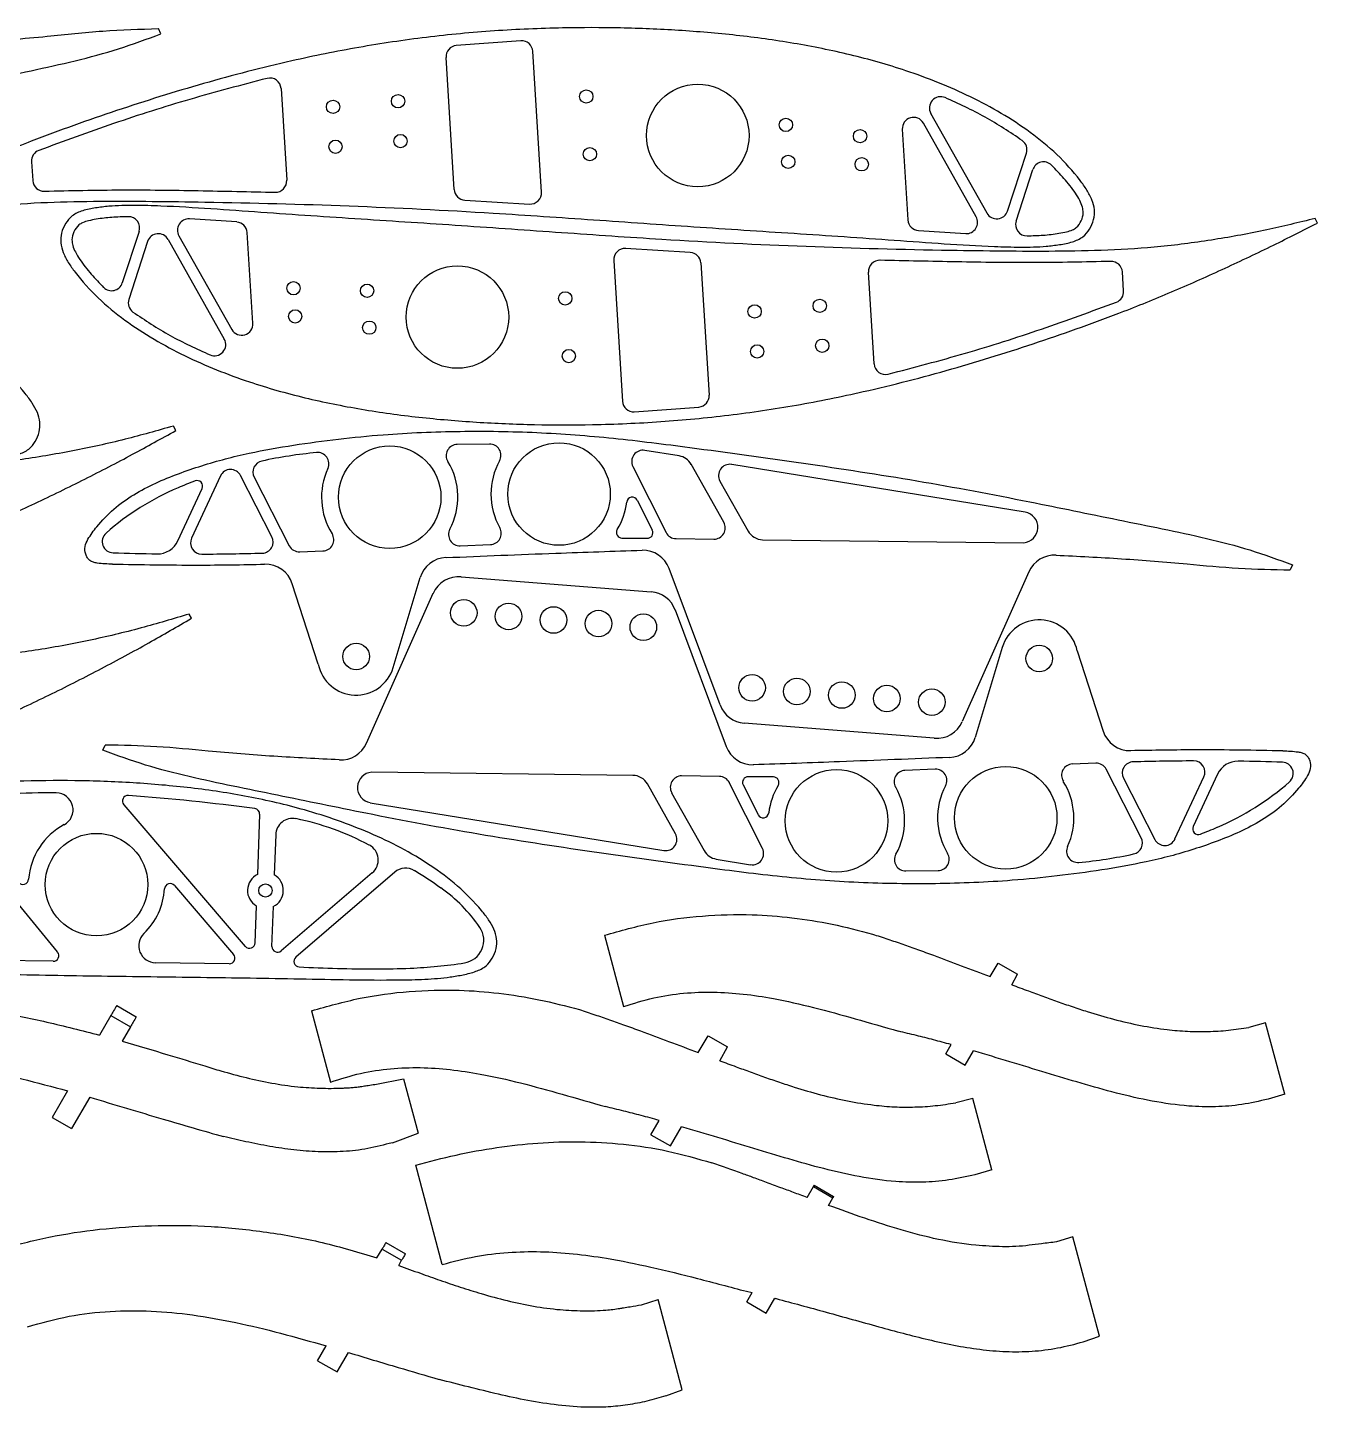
# Paper-space layout '_Right' of a CAD drawing. Header units: inches. Extents: x -11.9 to 11.9, y -9 to 4.4.
# Drawn here: x 0.44 to 11.88, y -7.82 to 4.43 of the extents above; entities that cross this region are included whole.
import ezdxf

# ---------------------------------------------------------------- set-up
doc = ezdxf.new("R2010")
doc.units = ezdxf.units.IN
doc.header["$MEASUREMENT"] = 0

psp = doc.layouts.new('_Right')

# ---------------------------------------------------------------- linework, layer by layer
at = {"color": 7, "linetype": 'Continuous', "lineweight": 25}
for p, q in [((1.621, 4.376), (1.6, 4.422)), ((4.816, 4.314), (4.241, 4.272)), ((4.224, 2.993), (4.151, 4.166)), ((4.998, 2.97), (4.92, 4.221)), ((2.687, 3.889), (2.737, 3.075)), ((8.856, 2.751), (8.387, 3.583)), ((8.952, 2.784), (8.454, 3.668)), ((8.2, 3.528), (8.25, 2.723)), ((9.134, 2.802), (9.302, 3.316)), ((0.473, 3.24), (0.483, 3.072)), ((9.21, 2.713), (9.359, 3.17)), ((4.318, 2.899), (4.892, 2.864)), ((2.294, 2.705), (1.874, 2.732)), ((11.884, 2.696), (11.863, 2.736)), ((1.427, 2.621), (1.278, 2.164)), ((1.781, 2.583), (2.25, 1.751)), ((2.437, 1.806), (2.387, 2.611)), ((8.343, 2.629), (8.763, 2.602)), ((1.503, 2.532), (1.335, 2.018)), ((1.685, 2.55), (2.183, 1.666)), ((6.319, 2.434), (5.745, 2.47)), ((5.639, 2.364), (5.717, 1.113)), ((6.413, 2.341), (6.486, 1.168)), ((7.95, 1.445), (7.9, 2.259)), ((10.164, 2.094), (10.154, 2.262)), ((5.821, 1.02), (6.396, 1.062)), ((1.753, 0.854), (1.731, 0.893)), ((4.537, 0.734), (4.251, 0.73)), ((6.22, 0.628), (5.915, 0.678)), ((5.81, 0.534), (6.104, -0.051)), ((6.616, 0.039), (6.326, 0.554)), ((9.29, 0.128), (6.686, 0.552)), ((2.149, 0.451), (1.893, -0.101)), ((2.606, -0.089), (2.328, 0.454)), ((2.448, 0.44), (2.759, -0.169)), ((6.582, 0.405), (6.831, -0.039)), ((1.771, -0.125), (1.987, 0.339)), ((5.982, -0.031), (5.849, 0.234)), ((5.713, -0.101), (5.937, -0.103)), ((6.192, -0.106), (6.527, -0.11)), ((6.96, -0.115), (9.278, -0.142)), ((2.852, -0.223), (3.059, -0.215)), ((4.277, -0.169), (4.545, -0.159)), ((11.663, -0.338), (11.643, -0.383)), ((3.681, -1.25), (3.921, -0.452)), ((4.285, -0.444), (5.971, -0.578)), ((6.584, -1.582), (6.132, -0.371)), ((9.324, -0.401), (8.733, -1.73)), ((3.017, -1.22), (2.786, -0.507)), ((3.445, -1.921), (4.036, -0.591)), ((1.893, -0.813), (1.87, -0.775)), ((6.185, -0.739), (6.638, -1.951)), ((9.088, -1.072), (8.848, -1.87)), ((9.753, -1.101), (9.983, -1.815)), ((8.484, -1.878), (6.798, -1.744)), ((1.106, -1.984), (1.127, -1.938)), ((5.809, -2.207), (3.491, -2.18)), ((8.492, -2.153), (8.224, -2.163)), ((9.917, -2.099), (9.71, -2.107)), ((10.321, -2.761), (10.01, -2.153)), ((10.998, -2.197), (10.782, -2.661)), ((6.187, -2.726), (5.938, -2.283)), ((6.577, -2.216), (6.242, -2.212)), ((6.959, -2.856), (6.665, -2.271)), ((6.787, -2.291), (6.92, -2.556)), ((7.056, -2.221), (6.832, -2.219)), ((10.163, -2.233), (10.441, -2.776)), ((10.62, -2.772), (10.876, -2.221)), ((6.153, -2.361), (6.443, -2.875)), ((0.703, -3.775), (-0.286, -2.569)), ((1.291, -2.468), (2.369, -3.725)), ((2.497, -2.552), (2.478, -3.087)), ((3.479, -2.45), (6.084, -2.874)), ((2.639, -2.733), (2.626, -3.091)), ((6.549, -2.95), (6.854, -3)), ((8.232, -3.056), (8.518, -3.052)), ((1.741, -3.184), (2.266, -3.796)), ((3.496, -3.073), (2.689, -3.765)), ((3.696, -3.067), (2.817, -3.82)), ((2.457, -3.694), (2.469, -3.367)), ((2.606, -3.726), (2.619, -3.372)), ((5.556, -3.627), (5.726, -4.26)), ((0.664, -3.857), (-0.349, -3.843)), ((2.227, -3.879), (1.572, -3.87)), ((8.981, -3.994), (9.051, -3.873)), ((9.051, -3.873), (9.224, -3.973)), ((9.171, -4.066), (9.224, -3.973)), ((1.228, -4.251), (1.401, -4.351)), ((1.177, -4.339), (1.076, -4.513)), ((1.177, -4.339), (1.35, -4.439)), ((2.956, -4.297), (3.125, -4.93)), ((11.425, -4.405), (11.275, -4.444)), ((11.595, -5.037), (11.425, -4.405)), ((1.35, -4.439), (1.276, -4.568)), ((6.39, -4.668), (6.477, -4.518)), ((6.477, -4.518), (6.65, -4.618)), ((6.58, -4.74), (6.65, -4.618)), ((8.586, -4.679), (8.633, -4.597)), ((8.759, -4.779), (8.832, -4.653)), ((8.586, -4.679), (8.759, -4.779)), ((0.791, -5.008), (0.655, -5.243)), ((3.535, -4.948), (3.774, -4.9)), ((3.774, -4.9), (3.904, -5.383)), ((0.989, -5.064), (0.828, -5.343)), ((8.825, -5.075), (8.674, -5.114)), ((8.994, -5.708), (8.825, -5.075)), ((11.595, -5.037), (11.446, -5.082)), ((0.655, -5.243), (0.828, -5.343)), ((3.675, -5.468), (3.904, -5.383)), ((5.969, -5.397), (6.043, -5.27)), ((6.142, -5.497), (6.241, -5.326)), ((5.969, -5.397), (6.142, -5.497)), ((4.118, -6.549), (3.882, -5.667)), ((8.994, -5.708), (8.845, -5.752)), ((7.355, -5.954), (7.411, -5.856)), ((7.411, -5.856), (7.584, -5.956)), ((7.417, -5.846), (7.59, -5.946)), ((7.545, -6.024), (7.584, -5.956)), ((3.617, -6.354), (3.79, -6.454)), ((9.713, -6.303), (9.568, -6.349)), ((9.949, -7.184), (9.713, -6.303)), ((3.538, -6.491), (3.584, -6.412)), ((3.584, -6.412), (3.757, -6.512)), ((3.731, -6.557), (3.757, -6.512)), ((6.817, -6.787), (6.867, -6.799)), ((6.82, -6.88), (6.867, -6.799)), ((6.993, -6.98), (7.069, -6.849)), ((5.885, -6.907), (6.033, -6.86)), ((6.248, -7.662), (6.033, -6.86)), ((6.82, -6.88), (6.993, -6.98)), ((9.806, -7.235), (9.949, -7.184)), ((3.011, -7.403), (3.087, -7.272)), ((3.185, -7.503), (3.285, -7.33)), ((3.011, -7.403), (3.185, -7.503)), ((6.102, -7.715), (6.248, -7.662))]:
    psp.add_line(p, q, dxfattribs=at)
for centre, radius in [((6.385, 3.473), 0.455), ((3.725, 3.777), 0.0591), ((5.396, 3.819), 0.0591), ((3.148, 3.727), 0.0591), ((7.167, 3.567), 0.0591), ((3.17, 3.373), 0.0591), ((3.747, 3.423), 0.0591), ((7.825, 3.467), 0.0591), ((5.428, 3.307), 0.0591), ((7.188, 3.239), 0.0591), ((7.84, 3.217), 0.0591), ((4.252, 1.861), 0.455), ((2.797, 2.117), 0.0591), ((3.45, 2.095), 0.0591), ((5.209, 2.027), 0.0591), ((6.89, 1.911), 0.0591), ((7.467, 1.961), 0.0591), ((2.812, 1.867), 0.0591), ((3.47, 1.767), 0.0591), ((6.912, 1.556), 0.0591), ((7.49, 1.607), 0.0591), ((5.241, 1.515), 0.0591), ((5.154, 0.29), 0.455), ((3.651, 0.262), 0.455), ((4.308, -0.765), 0.118), ((4.706, -0.796), 0.118), ((5.105, -0.828), 0.118), ((5.504, -0.86), 0.118), ((5.902, -0.891), 0.118), ((3.353, -1.152), 0.118), ((9.416, -1.17), 0.118), ((6.867, -1.43), 0.118), ((7.265, -1.462), 0.118), ((7.664, -1.494), 0.118), ((8.063, -1.525), 0.118), ((8.462, -1.557), 0.118), ((7.616, -2.611), 0.455), ((9.118, -2.584), 0.455), ((1.049, -3.177), 0.455), ((2.548, -3.229), 0.0591)]:
    psp.add_circle(centre, radius, dxfattribs=at)
for centre, radius, start, end in [((4.821, 4.214), 0.1, 3.5577, 92.8442), ((4.251, 4.172), 0.1, 95.6174, 183.5577), ((2.587, 3.883), 0.1, 3.5577, 103.8499), ((8.541, 3.717), 0.1, 66.7293, 209.4208), ((8.3, 3.534), 0.1, 29.4208, 183.5577), ((0.572, 3.247), 0.1, 111.0812, 183.5577), ((9.206, 3.347), 0.1, 341.9531, 54.1126), ((9.454, 3.139), 0.1, 45.2859, 161.9531), ((0.583, 3.078), 0.1, 183.5577, 272.523), ((2.637, 3.069), 0.1, 268.489, 3.5577), ((4.324, 2.999), 0.1, 183.5577, 266.7145), ((4.898, 2.964), 0.1, 266.2438, 3.5577), ((1.332, 2.652), 0.1, 341.9531, 90.8162), ((1.868, 2.632), 0.1, 86.4857, 209.4208), ((2.287, 2.605), 0.1, 3.5577, 86.0903), ((8.35, 2.729), 0.1, 183.5577, 266.0903), ((8.769, 2.702), 0.1, 266.4857, 29.4208), ((9.039, 2.833), 0.1, 209.4208, 341.9531), ((9.306, 2.682), 0.1, 161.9531, 270.8162), ((1.598, 2.501), 0.1, 29.4208, 161.9531), ((5.739, 2.37), 0.1, 86.2438, 183.5577), ((6.313, 2.335), 0.1, 3.5577, 86.7145), ((8, 2.265), 0.1, 88.489, 183.5577), ((10.054, 2.255), 0.1, 3.5577, 92.523), ((1.183, 2.195), 0.1, 225.2859, 341.9531), ((10.065, 2.087), 0.1, 291.0812, 3.5577), ((1.431, 1.987), 0.1, 161.9531, 234.1126), ((2.337, 1.8), 0.1, 209.4208, 3.5577), ((2.096, 1.617), 0.1, 246.7293, 29.4208), ((8.05, 1.451), 0.1, 183.5577, 283.8499), ((5.817, 1.12), 0.1, 183.5577, 272.8442), ((6.386, 1.162), 0.1, 275.6174, 3.5577), ((3.385, -3.421), 4.097, 95.3626, 102.2446), ((3.011, 0.559), 0.1, 335.118, 95.3626), ((4.252, 0.63), 0.1, 90.741, 211.4873), ((4.538, 0.634), 0.1, 330.7731, 90.741), ((5.899, 0.579), 0.1, 80.7435, 206.6861), ((6.196, 0.48), 0.15, 29.3332, 80.7435), ((2.239, 0.408), 0.1, 27.1037, 155.1037), ((2.537, 0.485), 0.1, 102.2446, 207.1037), ((3.651, 0.262), 0.605, 155.118, 212.3496), ((3.651, 0.262), 0.605, 331.987, 31.4873), ((5.154, 0.29), 0.605, 150.7731, 209.6429), ((6.669, 0.454), 0.1, 80.7435, 209.3332), ((3.385, -3.421), 4.097, 110.8992, 113.1701), ((1.941, 0.36), 0.05, 335.1037, 110.8992), ((2.722, -1.872), 2.413, 113.1701, 131.1784), ((5.804, 0.212), 0.05, 26.6861, 173.1917), ((5.154, 0.29), 0.605, 328.7018, 353.1917), ((9.268, -0.006), 0.136, 274.1531, 80.7435), ((6.529, -0.01), 0.1, 269.3332, 29.3332), ((1.2, -0.132), 0.1, 131.1784, 268.1414), ((1.983, -0.143), 0.1, 155.1037, 270.205), ((2.517, -0.135), 0.1, 271.6103, 27.1037), ((3.055, -0.115), 0.1, 272.1683, 32.3496), ((4.273, -0.069), 0.1, 151.987, 272.1683), ((4.541, -0.059), 0.1, 272.1683, 29.6429), ((5.713, -0.051), 0.05, 148.7018, 269.3332), ((5.937, -0.053), 0.05, 269.3332, 26.6861), ((6.193, -0.006), 0.1, 206.6861, 269.3332), ((6.962, 0.035), 0.15, 209.3332, 269.3332), ((1.906, 21.626), 21.869, 268.1414, 269.1653), ((1.59, -0.041), 0.2, 269.1653, 335.1037), ((1.906, 21.626), 21.869, 270.205, 271.6103), ((2.849, -0.123), 0.1, 207.1037, 272.1683), ((5.897, -0.459), 0.25, 20.4741, 91.4423), ((2.548, -0.583), 0.25, 17.8796, 91.611), ((4.16, -0.524), 0.25, 92.2181, 163.3004), ((9.552, -0.502), 0.25, 87.0327, 156.0344), ((4.265, -0.693), 0.25, 85.4607, 156.0344), ((5.951, -0.827), 0.25, 20.4741, 85.4607), ((9.416, -1.17), 0.343, 11.5962, 163.3004), ((3.353, -1.152), 0.343, 191.5962, 343.3004), ((6.818, -1.495), 0.25, 200.4741, 265.4607), ((8.504, -1.629), 0.25, 265.4607, 336.0344), ((10.221, -1.738), 0.25, 197.8796, 271.611), ((3.217, -1.82), 0.25, 267.0327, 336.0344), ((6.872, -1.863), 0.25, 200.4741, 271.4423), ((8.609, -1.798), 0.25, 272.2181, 343.3004), ((10.864, -23.948), 21.869, 90.205, 91.6103), ((10.786, -2.179), 0.1, 335.1037, 90.205), ((11.179, -2.281), 0.2, 89.1653, 155.1037), ((10.864, -23.948), 21.869, 88.1414, 89.1653), ((3.501, -2.315), 0.136, 94.1531, 260.7435), ((8.228, -2.263), 0.1, 92.1683, 209.6429), ((8.496, -2.253), 0.1, 331.987, 92.1683), ((9.714, -2.206), 0.1, 92.1683, 212.3496), ((9.921, -2.199), 0.1, 27.1037, 92.1683), ((10.252, -2.187), 0.1, 91.6103, 207.1037), ((11.57, -2.19), 0.1, 311.1784, 88.1414), ((5.807, -2.357), 0.15, 29.3332, 89.3332), ((6.241, -2.312), 0.1, 89.3332, 209.3332), ((6.576, -2.316), 0.1, 26.6861, 89.3332), ((6.832, -2.269), 0.05, 89.3332, 206.6861), ((7.616, -2.611), 0.605, 148.7018, 173.1917), ((7.056, -2.271), 0.05, 328.7018, 89.3332), ((7.616, -2.611), 0.605, 330.7731, 29.6429), ((9.118, -2.584), 0.605, 151.987, 211.4873), ((9.118, -2.584), 0.605, 335.118, 32.3496), ((10.047, -0.449), 2.413, 293.1701, 311.1784), ((0.684, -11.551), 9.189, 89.9534, 95.2698), ((0.691, -2.513), 0.15, 298.3434, 89.9534), ((1.329, -2.435), 0.05, 85.7773, 220.6113), ((-0.11, -21.931), 19.598, 82.4835, 85.7773), ((2.447, -2.55), 0.05, 358, 82.4835), ((6.965, -2.534), 0.05, 206.6861, 353.1917), ((1.049, -3.177), 0.605, 118.3434, 175.4274), ((2.789, -2.739), 0.15, 78.6678, 178), ((2.36, -4.879), 2.333, 61.5852, 78.6678), ((10.828, -2.682), 0.05, 155.1037, 290.8992), ((9.384, 1.099), 4.097, 290.8992, 293.1701), ((6.1, -2.775), 0.1, 260.7435, 29.3332), ((10.232, -2.807), 0.1, 282.2446, 27.1037), ((10.53, -2.73), 0.1, 207.1037, 335.1037), ((3.399, -2.959), 0.15, 310.6113, 61.5852), ((6.573, -2.802), 0.15, 209.3332, 260.7435), ((6.87, -2.901), 0.1, 260.7435, 26.6861), ((8.231, -2.956), 0.1, 150.7731, 270.741), ((8.517, -2.952), 0.1, 270.741, 31.4873), ((9.758, -2.88), 0.1, 155.118, 275.3626), ((9.384, 1.099), 4.097, 275.3626, 282.2446), ((3.793, -3.181), 0.15, 58.3644, 130.6113), ((1.478, -6.938), 4.563, 54.8466, 58.3644), ((0.396, -3.125), 0.05, 219.3432, 355.4274), ((1.703, -3.217), 0.05, 40.6113, 176.5094), ((2.548, -3.229), 0.159, 116.134, 239.866), ((2.548, -3.229), 0.159, 296.134, 60.6968), ((1.049, -3.177), 0.605, 314.0667, 356.5094), ((3.314, -4.332), 1.376, 34.2797, 54.8466), ((1.574, -3.72), 0.15, 134.0667, 269.1978), ((4.283, -3.671), 0.203, 278.7902, 34.2797), ((0.665, -3.807), 0.05, 269.1978, 39.3432), ((2.228, -3.829), 0.05, 269.1978, 40.6113), ((2.407, -3.692), 0.05, 220.6113, 358), ((2.656, -3.727), 0.05, 178, 310.6113), ((2.85, -3.858), 0.05, 130.6113, 267.1537), ((3.532, 9.868), 13.793, 267.1537, 269.9792), ((3.53, 3.586), 7.511, 269.9792, 272.3157), ((3.661, 0.351), 4.273, 272.3157, 278.7902)]:
    psp.add_arc(centre, radius, start, end, dxfattribs=at)
for points, knots in [([(-1.226, 2.598), (-1.084, 2.633), (-0.789, 2.705), (-0.333, 2.789), (0.139, 2.852), (0.611, 2.883), (1.079, 2.891), (1.544, 2.889), (2.281, 2.879), (3.291, 2.853), (4.441, 2.795), (5.461, 2.725), (6.35, 2.662), (7.24, 2.605), (8.129, 2.545), (8.798, 2.494), (9.249, 2.48), (9.442, 2.484), (9.596, 2.503), (9.707, 2.523), (9.804, 2.566), (9.866, 2.641), (9.903, 2.724), (9.91, 2.815), (9.885, 2.905), (9.839, 2.991), (9.739, 3.13), (9.578, 3.309), (9.339, 3.504), (9.081, 3.673), (8.807, 3.819), (8.524, 3.944), (8.169, 4.074), (7.74, 4.195), (7.237, 4.296), (6.727, 4.366), (6.215, 4.409), (5.701, 4.431), (5.155, 4.431), (4.58, 4.406), (3.976, 4.349), (3.376, 4.26), (2.715, 4.126), (1.998, 3.94), (1.227, 3.699), (0.567, 3.464), (0.017, 3.24), (-0.424, 3.042), (-0.847, 2.842), (-1.118, 2.704), (-1.247, 2.638)], [0, 0, 0, 0, 0.018826, 0.039038, 0.059694, 0.079976, 0.099943, 0.119841, 0.139819, 0.194838, 0.2498, 0.288066, 0.326302, 0.36454, 0.402791, 0.440974, 0.450927, 0.460763, 0.465859, 0.470866, 0.475275, 0.479136, 0.483093, 0.486825, 0.490659, 0.494882, 0.499387, 0.512591, 0.525744, 0.539003, 0.552254, 0.565554, 0.578871, 0.600836, 0.622839, 0.644878, 0.666941, 0.689013, 0.711081, 0.737094, 0.763097, 0.789082, 0.815088, 0.849843, 0.88448, 0.919011, 0.939821, 0.960907, 0.981274, 1, 1, 1, 1]), ([(-0.648, 4.264), (-0.438, 4.276), (-0.018, 4.3), (0.567, 4.346), (1.104, 4.407), (1.435, 4.417), (1.6, 4.422)], [0, 0, 0, 0, 0.280013, 0.560004, 0.780006, 1, 1, 1, 1]), ([(-8.988, 3.955), (-8.938, 3.901), (-8.839, 3.794), (-8.658, 3.67), (-8.464, 3.57), (-8.26, 3.489), (-8.053, 3.42), (-7.843, 3.361), (-7.571, 3.298), (-7.236, 3.242), (-6.838, 3.192), (-6.346, 3.147), (-5.758, 3.127), (-5.076, 3.143), (-4.396, 3.2), (-3.608, 3.307), (-2.712, 3.439), (-1.706, 3.599), (-0.908, 3.756), (-0.315, 3.881), (0.076, 3.965), (0.468, 4.047), (0.859, 4.134), (1.247, 4.236), (1.496, 4.329), (1.621, 4.376)], [0, 0, 0, 0, 0.019985, 0.039991, 0.059992, 0.080036, 0.100054, 0.120049, 0.140039, 0.176715, 0.213405, 0.250064, 0.31255, 0.375056, 0.437529, 0.500033, 0.593361, 0.686689, 0.779968, 0.816622, 0.853304, 0.890023, 0.926723, 0.96335, 1, 1, 1, 1]), ([(2.563, 3.98), (2.334, 3.92), (1.876, 3.799), (1.2, 3.584), (0.757, 3.421), (0.536, 3.34)], [0, 0, 0, 0, 0.3344125, 0.6677053, 1, 1, 1, 1]), ([(9.265, 3.428), (9.157, 3.5), (8.939, 3.646), (8.7, 3.754), (8.58, 3.809)], [0, 0, 0, 0, 0.497934, 1, 1, 1, 1]), ([(9.307, 2.582), (9.355, 2.584), (9.45, 2.586), (9.568, 2.599), (9.654, 2.617), (9.707, 2.631), (9.756, 2.66), (9.792, 2.714), (9.81, 2.78), (9.799, 2.842), (9.775, 2.9), (9.722, 2.987), (9.637, 3.092), (9.562, 3.171), (9.525, 3.21)], [0, 0, 0, 0, 0.130145, 0.255615, 0.318535, 0.367812, 0.401711, 0.470426, 0.536899, 0.580914, 0.637497, 0.705891, 0.854893, 1, 1, 1, 1]), ([(0.587, 2.979), (0.815, 2.984), (1.27, 2.994), (1.953, 2.984), (2.407, 2.974), (2.635, 2.969)], [0, 0, 0, 0, 0.334001, 0.666514, 1, 1, 1, 1]), ([(11.863, 2.736), (11.721, 2.701), (11.426, 2.629), (10.97, 2.545), (10.499, 2.482), (10.026, 2.451), (9.559, 2.443), (9.093, 2.445), (8.356, 2.455), (7.346, 2.481), (6.196, 2.538), (5.177, 2.609), (4.287, 2.672), (3.397, 2.729), (2.508, 2.789), (1.839, 2.84), (1.389, 2.854), (1.195, 2.85), (1.041, 2.831), (0.93, 2.811), (0.833, 2.768), (0.771, 2.693), (0.734, 2.61), (0.727, 2.519), (0.752, 2.429), (0.798, 2.343), (0.898, 2.204), (1.059, 2.025), (1.298, 1.83), (1.557, 1.661), (1.83, 1.515), (2.113, 1.39), (2.468, 1.26), (2.897, 1.139), (3.4, 1.038), (3.91, 0.968), (4.422, 0.925), (4.936, 0.903), (5.482, 0.903), (6.057, 0.928), (6.661, 0.985), (7.261, 1.074), (7.922, 1.208), (8.64, 1.394), (9.411, 1.635), (10.07, 1.87), (10.62, 2.094), (11.061, 2.292), (11.484, 2.492), (11.755, 2.63), (11.884, 2.696)], [0, 0, 0, 0, 0.018826, 0.039038, 0.059694, 0.079976, 0.099943, 0.119841, 0.139819, 0.194838, 0.2498, 0.288066, 0.326302, 0.36454, 0.402791, 0.440974, 0.450927, 0.460763, 0.465859, 0.470866, 0.475275, 0.479136, 0.483093, 0.486825, 0.490659, 0.494882, 0.499387, 0.512591, 0.525744, 0.539003, 0.552254, 0.565554, 0.578871, 0.600836, 0.622839, 0.644878, 0.666941, 0.689013, 0.711081, 0.737094, 0.763097, 0.789082, 0.815088, 0.849843, 0.88448, 0.919011, 0.939821, 0.960907, 0.981274, 1, 1, 1, 1]), ([(1.33, 2.752), (1.282, 2.75), (1.187, 2.748), (1.069, 2.735), (0.983, 2.717), (0.93, 2.703), (0.881, 2.674), (0.845, 2.62), (0.827, 2.554), (0.838, 2.492), (0.862, 2.434), (0.916, 2.347), (1, 2.242), (1.075, 2.163), (1.112, 2.124)], [0, 0, 0, 0, 0.1301445, 0.2556147, 0.3185347, 0.3678121, 0.4017107, 0.4704256, 0.5368986, 0.5809137, 0.6374971, 0.7058906, 0.854893, 1, 1, 1, 1]), ([(-10.571, 0.331), (-10.429, 0.371), (-10.134, 0.455), (-9.676, 0.555), (-9.203, 0.635), (-8.727, 0.682), (-8.256, 0.706), (-7.787, 0.719), (-7.043, 0.735), (-6.023, 0.744), (-4.866, 0.725), (-3.848, 0.69), (-2.967, 0.658), (-2.086, 0.633), (-1.206, 0.605), (-0.543, 0.577), (-0.097, 0.579), (0.094, 0.59), (0.245, 0.613), (0.354, 0.638), (0.449, 0.681), (0.51, 0.756), (0.544, 0.839), (0.551, 0.929), (0.526, 1.017), (0.479, 1.101), (0.377, 1.236), (0.213, 1.408), (-0.029, 1.595), (-0.289, 1.754), (-0.563, 1.891), (-0.846, 2.006), (-1.203, 2.126), (-1.635, 2.234), (-2.143, 2.32), (-2.656, 2.373), (-3.171, 2.4), (-3.688, 2.405), (-4.235, 2.387), (-4.811, 2.342), (-5.415, 2.266), (-6.013, 2.156), (-6.672, 2), (-7.385, 1.788), (-8.15, 1.52), (-8.803, 1.262), (-9.347, 1.018), (-9.783, 0.805), (-10.2, 0.589), (-10.466, 0.441), (-10.594, 0.37)], [0, 0, 0, 0, 0.019014, 0.039431, 0.060281, 0.080741, 0.100891, 0.120982, 0.141155, 0.196696, 0.252182, 0.290008, 0.327804, 0.365604, 0.403417, 0.441161, 0.450998, 0.460722, 0.465759, 0.470718, 0.475093, 0.478893, 0.482815, 0.486517, 0.490278, 0.494416, 0.498849, 0.511934, 0.524918, 0.538028, 0.551123, 0.564269, 0.577431, 0.599469, 0.621546, 0.643658, 0.665796, 0.687944, 0.710087, 0.736189, 0.762282, 0.788356, 0.81445, 0.849323, 0.884083, 0.918729, 0.939605, 0.960764, 0.981206, 1, 1, 1, 1]), ([(10.05, 2.355), (9.822, 2.35), (9.367, 2.34), (8.684, 2.35), (8.23, 2.36), (8.002, 2.365)], [0, 0, 0, 0, 0.334001, 0.666514, 1, 1, 1, 1]), ([(8.074, 1.354), (8.303, 1.414), (8.761, 1.534), (9.437, 1.75), (9.88, 1.913), (10.101, 1.994)], [0, 0, 0, 0, 0.334413, 0.667705, 1, 1, 1, 1]), ([(1.372, 1.906), (1.48, 1.834), (1.698, 1.688), (1.937, 1.58), (2.057, 1.525)], [0, 0, 0, 0, 0.497934, 1, 1, 1, 1]), ([(1.731, 0.893), (1.588, 0.853), (1.293, 0.769), (0.836, 0.669), (0.362, 0.589), (-0.113, 0.542), (-0.585, 0.518), (-1.054, 0.505), (-1.798, 0.489), (-2.818, 0.48), (-3.974, 0.499), (-4.993, 0.534), (-5.874, 0.566), (-6.755, 0.591), (-7.635, 0.62), (-8.298, 0.647), (-8.743, 0.645), (-8.935, 0.634), (-9.086, 0.611), (-9.195, 0.587), (-9.29, 0.543), (-9.351, 0.468), (-9.385, 0.385), (-9.392, 0.295), (-9.366, 0.207), (-9.32, 0.123), (-9.218, -0.012), (-9.054, -0.184), (-8.812, -0.371), (-8.552, -0.53), (-8.278, -0.667), (-7.994, -0.782), (-7.638, -0.902), (-7.206, -1.01), (-6.698, -1.096), (-6.185, -1.149), (-5.669, -1.176), (-5.153, -1.181), (-4.606, -1.163), (-4.03, -1.118), (-3.426, -1.041), (-2.828, -0.932), (-2.169, -0.776), (-1.456, -0.564), (-0.691, -0.296), (-0.038, -0.038), (0.506, 0.206), (0.942, 0.419), (1.359, 0.635), (1.625, 0.783), (1.753, 0.854)], [0, 0, 0, 0, 0.019014, 0.039431, 0.060281, 0.080741, 0.100891, 0.120982, 0.141155, 0.196696, 0.252182, 0.290008, 0.327804, 0.365604, 0.403417, 0.441161, 0.450998, 0.460722, 0.465759, 0.470718, 0.475093, 0.478893, 0.482815, 0.486517, 0.490278, 0.494416, 0.498849, 0.511934, 0.524918, 0.538028, 0.551123, 0.564269, 0.577431, 0.599469, 0.621546, 0.643658, 0.665796, 0.687944, 0.710087, 0.736189, 0.762282, 0.788356, 0.81445, 0.849323, 0.884083, 0.918729, 0.939605, 0.960764, 0.981206, 1, 1, 1, 1]), ([(1.051, 0), (1.1, 0.054), (1.198, 0.163), (1.379, 0.288), (1.573, 0.39), (1.775, 0.472), (1.982, 0.543), (2.192, 0.604), (2.463, 0.668), (2.798, 0.727), (3.195, 0.78), (3.687, 0.829), (4.275, 0.853), (4.957, 0.843), (5.638, 0.791), (6.425, 0.69), (7.323, 0.566), (8.331, 0.413), (9.129, 0.263), (9.723, 0.142), (10.115, 0.061), (10.508, -0.017), (10.899, -0.101), (11.288, -0.2), (11.538, -0.292), (11.663, -0.338)], [0, 0, 0, 0, 0.019985, 0.039991, 0.059992, 0.080036, 0.100054, 0.120049, 0.140039, 0.176715, 0.213405, 0.250064, 0.31255, 0.375056, 0.437529, 0.500033, 0.593361, 0.686689, 0.779968, 0.816622, 0.853304, 0.890023, 0.926723, 0.96335, 1, 1, 1, 1]), ([(1.192, -0.332), (1.146, -0.331), (1.089, -0.33), (1.021, -0.316), (0.989, -0.303), (0.966, -0.276), (0.947, -0.234), (0.942, -0.174), (0.982, -0.09), (1.024, -0.036), (1.051, 0)], [0, 0, 0, 0, 0.249351, 0.31302, 0.375608, 0.437245, 0.501172, 0.624613, 0.750452, 1, 1, 1, 1]), ([(4.151, -0.274), (4.475, -0.26), (5.056, -0.237), (5.636, -0.217), (5.891, -0.209)], [0, 0, 0, 0, 0.5600095, 1, 1, 1, 1]), ([(1.192, -0.332), (1.444, -0.336), (1.894, -0.344), (2.343, -0.337), (2.541, -0.333)], [0, 0, 0, 0, 0.560025, 1, 1, 1, 1]), ([(9.565, -0.253), (9.759, -0.262), (10.147, -0.281), (10.687, -0.325), (11.184, -0.374), (11.49, -0.38), (11.643, -0.383)], [0, 0, 0, 0, 0.2800134, 0.5600083, 0.7800013, 1, 1, 1, 1]), ([(1.87, -0.775), (1.729, -0.817), (1.435, -0.906), (0.979, -1.014), (0.507, -1.102), (0.033, -1.157), (-0.438, -1.19), (-0.907, -1.211), (-1.651, -1.24), (-2.67, -1.267), (-3.827, -1.268), (-4.846, -1.251), (-5.727, -1.234), (-6.608, -1.224), (-7.489, -1.211), (-8.153, -1.195), (-8.598, -1.205), (-8.789, -1.219), (-8.94, -1.246), (-9.049, -1.272), (-9.143, -1.317), (-9.202, -1.393), (-9.235, -1.477), (-9.24, -1.567), (-9.213, -1.654), (-9.165, -1.738), (-9.061, -1.87), (-8.894, -2.04), (-8.649, -2.222), (-8.386, -2.377), (-8.11, -2.509), (-7.824, -2.619), (-7.466, -2.733), (-7.031, -2.833), (-6.522, -2.91), (-6.008, -2.955), (-5.493, -2.973), (-4.976, -2.968), (-4.43, -2.941), (-3.854, -2.886), (-3.252, -2.799), (-2.656, -2.679), (-2, -2.511), (-1.29, -2.287), (-0.53, -2.006), (0.118, -1.736), (0.657, -1.483), (1.09, -1.262), (1.503, -1.039), (1.767, -0.886), (1.893, -0.813)], [0, 0, 0, 0, 0.019014, 0.039431, 0.060281, 0.080741, 0.100891, 0.120982, 0.141155, 0.196696, 0.252182, 0.290008, 0.327804, 0.365604, 0.403417, 0.441161, 0.450998, 0.460722, 0.465759, 0.470718, 0.475093, 0.478893, 0.482815, 0.486517, 0.490278, 0.494416, 0.498849, 0.511934, 0.524918, 0.538028, 0.551123, 0.564269, 0.577431, 0.599469, 0.621546, 0.643658, 0.665796, 0.687944, 0.710087, 0.736189, 0.762282, 0.788356, 0.81445, 0.849323, 0.884083, 0.918729, 0.939605, 0.960764, 0.981206, 1, 1, 1, 1]), ([(3.204, -2.069), (3.01, -2.06), (2.622, -2.041), (2.082, -1.997), (1.585, -1.947), (1.279, -1.941), (1.127, -1.938)], [0, 0, 0, 0, 0.280013, 0.560008, 0.780001, 1, 1, 1, 1]), ([(11.718, -2.322), (11.669, -2.376), (11.571, -2.484), (11.39, -2.61), (11.197, -2.711), (10.994, -2.793), (10.787, -2.865), (10.577, -2.926), (10.306, -2.99), (9.971, -3.049), (9.574, -3.102), (9.083, -3.151), (8.494, -3.175), (7.812, -3.165), (7.132, -3.113), (6.344, -3.012), (5.446, -2.888), (4.439, -2.735), (3.64, -2.585), (3.046, -2.464), (2.654, -2.383), (2.261, -2.304), (1.87, -2.22), (1.482, -2.122), (1.231, -2.03), (1.106, -1.984)], [0, 0, 0, 0, 0.019985, 0.039991, 0.059992, 0.080036, 0.100054, 0.120049, 0.140039, 0.176715, 0.213405, 0.250064, 0.31255, 0.375056, 0.437529, 0.500033, 0.593361, 0.686689, 0.779968, 0.816622, 0.853304, 0.890023, 0.926723, 0.96335, 1, 1, 1, 1]), ([(8.618, -2.048), (8.294, -2.061), (7.714, -2.085), (7.133, -2.105), (6.878, -2.113)], [0, 0, 0, 0, 0.56001, 1, 1, 1, 1]), ([(11.577, -1.99), (11.325, -1.985), (10.876, -1.977), (10.426, -1.985), (10.228, -1.988)], [0, 0, 0, 0, 0.560025, 1, 1, 1, 1]), ([(11.577, -1.99), (11.623, -1.991), (11.681, -1.992), (11.748, -2.006), (11.781, -2.019), (11.803, -2.046), (11.822, -2.088), (11.827, -2.147), (11.787, -2.232), (11.746, -2.286), (11.718, -2.322)], [0, 0, 0, 0, 0.249351, 0.31302, 0.375608, 0.437245, 0.501172, 0.624613, 0.750452, 1, 1, 1, 1]), ([(-6.506, -4.449), (-6.364, -4.406), (-6.071, -4.318), (-5.615, -4.21), (-5.143, -4.122), (-4.668, -4.066), (-4.198, -4.034), (-3.729, -4.012), (-2.985, -3.984), (-1.965, -3.957), (-0.808, -3.956), (0.21, -3.973), (1.092, -3.989), (1.973, -3.999), (2.854, -4.012), (3.517, -4.028), (3.962, -4.019), (4.153, -4.004), (4.304, -3.978), (4.413, -3.952), (4.507, -3.907), (4.566, -3.831), (4.6, -3.747), (4.605, -3.657), (4.578, -3.569), (4.53, -3.486), (4.425, -3.354), (4.258, -3.184), (4.013, -3.001), (3.751, -2.847), (3.474, -2.715), (3.188, -2.604), (2.83, -2.491), (2.396, -2.39), (1.887, -2.314), (1.373, -2.269), (0.857, -2.251), (0.341, -2.256), (-0.206, -2.283), (-0.781, -2.338), (-1.383, -2.425), (-1.98, -2.544), (-2.636, -2.712), (-3.345, -2.936), (-4.105, -3.218), (-4.754, -3.487), (-5.293, -3.741), (-5.725, -3.962), (-6.139, -4.185), (-6.403, -4.337), (-6.529, -4.41)], [0, 0, 0, 0, 0.019014, 0.039431, 0.060281, 0.080741, 0.100891, 0.120982, 0.141155, 0.196696, 0.252182, 0.290008, 0.327804, 0.365604, 0.403417, 0.441161, 0.450998, 0.460722, 0.465759, 0.470718, 0.475093, 0.478893, 0.482815, 0.486517, 0.490278, 0.494416, 0.498849, 0.511934, 0.524918, 0.538028, 0.551123, 0.564269, 0.577431, 0.599469, 0.621546, 0.643658, 0.665796, 0.687944, 0.710087, 0.736189, 0.762282, 0.788356, 0.81445, 0.849323, 0.884083, 0.918729, 0.939605, 0.960764, 0.981206, 1, 1, 1, 1]), ([(5.556, -3.627), (5.7, -3.586), (5.985, -3.506), (6.426, -3.448), (6.839, -3.437), (7.224, -3.467), (7.581, -3.523), (7.816, -3.585), (7.935, -3.616)], [0, 0, 0, 0, 0.184767, 0.3678, 0.551449, 0.697723, 0.846899, 1, 1, 1, 1]), ([(7.935, -3.616), (7.981, -3.631), (8.071, -3.66), (8.204, -3.706), (8.339, -3.754), (8.512, -3.817), (8.727, -3.898), (8.895, -3.962), (8.981, -3.994)], [0, 0, 0, 0, 0.129694, 0.2548, 0.380286, 0.515269, 0.75122, 1, 1, 1, 1]), ([(2.956, -4.297), (3.099, -4.257), (3.384, -4.176), (3.825, -4.118), (4.238, -4.107), (4.623, -4.137), (4.98, -4.193), (5.215, -4.255), (5.335, -4.286)], [0, 0, 0, 0, 0.184767, 0.3678, 0.551449, 0.697723, 0.846899, 1, 1, 1, 1]), ([(5.726, -4.26), (5.815, -4.231), (5.989, -4.176), (6.258, -4.137), (6.524, -4.127), (6.791, -4.145), (7.088, -4.191), (7.419, -4.266), (7.788, -4.368), (8.038, -4.441), (8.167, -4.478)], [0, 0, 0, 0, 0.111851, 0.219416, 0.325312, 0.431635, 0.539937, 0.686447, 0.839549, 1, 1, 1, 1]), ([(9.171, -4.066), (9.22, -4.084), (9.312, -4.119), (9.447, -4.168), (9.576, -4.215), (9.708, -4.26), (9.874, -4.315), (10.076, -4.374), (10.312, -4.429), (10.531, -4.464), (10.732, -4.481), (10.913, -4.483), (11.095, -4.472), (11.215, -4.453), (11.275, -4.444)], [0, 0, 0, 0, 0.073107, 0.135895, 0.198654, 0.263775, 0.32878, 0.44103, 0.554205, 0.664495, 0.748501, 0.832112, 0.91579, 1, 1, 1, 1]), ([(-2.022, -4.393), (-1.88, -4.355), (-1.599, -4.28), (-1.167, -4.227), (-0.737, -4.214), (-0.298, -4.24), (0.151, -4.301), (0.613, -4.394), (0.92, -4.473), (1.076, -4.513)], [0, 0, 0, 0, 0.140261, 0.277404, 0.413625, 0.550707, 0.696707, 0.846236, 1, 1, 1, 1]), ([(1.228, -4.251), (1.219, -4.266), (1.203, -4.293), (1.185, -4.325), (1.177, -4.339)], [0, 0, 0, 0, 0.559914, 1, 1, 1, 1]), ([(5.335, -4.286), (5.38, -4.301), (5.47, -4.331), (5.603, -4.377), (5.738, -4.425), (5.913, -4.488), (6.131, -4.57), (6.302, -4.635), (6.39, -4.668)], [0, 0, 0, 0, 0.128486, 0.252428, 0.376746, 0.510473, 0.748942, 1, 1, 1, 1]), ([(1.401, -4.351), (1.392, -4.366), (1.377, -4.393), (1.358, -4.425), (1.35, -4.439)], [0, 0, 0, 0, 0.559914, 1, 1, 1, 1]), ([(8.633, -4.597), (8.581, -4.583), (8.479, -4.555), (8.323, -4.515), (8.219, -4.491), (8.167, -4.478)], [0, 0, 0, 0, 0.336677, 0.661727, 1, 1, 1, 1]), ([(1.276, -4.568), (1.411, -4.607), (1.656, -4.678), (1.9, -4.753), (2.009, -4.786)], [0, 0, 0, 0, 0.554388, 1, 1, 1, 1]), ([(11.446, -5.082), (11.368, -5.099), (11.215, -5.134), (10.979, -5.153), (10.712, -5.145), (10.418, -5.103), (10.1, -5.03), (9.788, -4.941), (9.474, -4.847), (9.155, -4.749), (8.94, -4.685), (8.832, -4.653)], [0, 0, 0, 0, 0.088294, 0.175528, 0.263773, 0.386138, 0.507481, 0.627822, 0.748863, 0.873819, 1, 1, 1, 1]), ([(-1.892, -4.876), (-1.767, -4.842), (-1.52, -4.775), (-1.143, -4.73), (-0.77, -4.723), (-0.392, -4.752), (-0.006, -4.812), (0.391, -4.899), (0.656, -4.971), (0.791, -5.008)], [0, 0, 0, 0, 0.142808, 0.280775, 0.416728, 0.552978, 0.697953, 0.846639, 1, 1, 1, 1]), ([(6.58, -4.74), (6.628, -4.758), (6.718, -4.791), (6.851, -4.84), (6.979, -4.886), (7.109, -4.931), (7.274, -4.985), (7.475, -5.044), (7.711, -5.099), (7.931, -5.134), (8.131, -5.152), (8.312, -5.153), (8.494, -5.142), (8.614, -5.123), (8.674, -5.114)], [0, 0, 0, 0, 0.071981, 0.133849, 0.196427, 0.261055, 0.325526, 0.43832, 0.552044, 0.662869, 0.747282, 0.831298, 0.915382, 1, 1, 1, 1]), ([(2.009, -4.786), (2.033, -4.794), (2.081, -4.809), (2.204, -4.845), (2.377, -4.892), (2.604, -4.941), (2.823, -4.973), (3.032, -4.986), (3.178, -4.986), (3.273, -4.981), (3.316, -4.978), (3.36, -4.974), (3.404, -4.968), (3.442, -4.962), (3.485, -4.956), (3.515, -4.951), (3.535, -4.948)], [0, 0, 0, 0, 0.049675, 0.096989, 0.247283, 0.397069, 0.546586, 0.673701, 0.801256, 0.828949, 0.857908, 0.885807, 0.914252, 0.942793, 0.959619, 1, 1, 1, 1]), ([(3.125, -4.93), (3.214, -4.902), (3.388, -4.846), (3.657, -4.807), (3.923, -4.797), (4.19, -4.816), (4.487, -4.861), (4.818, -4.936), (5.187, -5.038), (5.438, -5.111), (5.566, -5.148)], [0, 0, 0, 0, 0.111851, 0.219416, 0.325312, 0.431635, 0.539937, 0.686447, 0.839549, 1, 1, 1, 1]), ([(0.989, -5.064), (1.206, -5.129), (1.601, -5.248), (1.998, -5.363), (2.177, -5.414)], [0, 0, 0, 0, 0.54774, 1, 1, 1, 1]), ([(6.043, -5.27), (5.989, -5.255), (5.885, -5.227), (5.726, -5.186), (5.62, -5.161), (5.566, -5.148)], [0, 0, 0, 0, 0.3375035, 0.6618803, 1, 1, 1, 1]), ([(8.845, -5.752), (8.768, -5.769), (8.614, -5.804), (8.378, -5.823), (8.112, -5.816), (7.819, -5.774), (7.503, -5.701), (7.192, -5.613), (6.88, -5.519), (6.563, -5.422), (6.349, -5.358), (6.241, -5.326)], [0, 0, 0, 0, 0.088645, 0.176225, 0.26482, 0.386978, 0.508111, 0.628246, 0.749209, 0.87394, 1, 1, 1, 1]), ([(3.675, -5.468), (3.602, -5.487), (3.459, -5.525), (3.238, -5.55), (3.019, -5.551), (2.801, -5.534), (2.587, -5.502), (2.379, -5.461), (2.243, -5.429), (2.177, -5.414)], [0, 0, 0, 0, 0.147392, 0.292075, 0.438916, 0.581101, 0.723244, 0.866167, 1, 1, 1, 1]), ([(3.882, -5.667), (4.001, -5.636), (4.238, -5.573), (4.601, -5.507), (4.967, -5.466), (5.343, -5.454), (5.728, -5.476), (6.122, -5.535), (6.38, -5.609), (6.511, -5.647)], [0, 0, 0, 0, 0.138164, 0.276059, 0.413931, 0.552266, 0.698498, 0.847242, 1, 1, 1, 1]), ([(7.355, -5.954), (7.315, -5.939), (7.237, -5.91), (7.117, -5.866), (6.999, -5.822), (6.885, -5.78), (6.724, -5.721), (6.601, -5.678), (6.511, -5.647)], [0, 0, 0, 0, 0.1420581, 0.2772257, 0.4278308, 0.5630539, 0.6827025, 1, 1, 1, 1]), ([(7.417, -5.846), (7.416, -5.848), (7.415, -5.85), (7.412, -5.854), (7.411, -5.856)], [0, 0, 0, 0, 0.559823, 1, 1, 1, 1]), ([(7.59, -5.946), (7.589, -5.948), (7.588, -5.95), (7.585, -5.954), (7.584, -5.956)], [0, 0, 0, 0, 0.559823, 1, 1, 1, 1]), ([(9.568, -6.349), (9.524, -6.354), (9.443, -6.364), (9.324, -6.38), (9.209, -6.391), (9.09, -6.392), (8.971, -6.387), (8.78, -6.373), (8.518, -6.331), (8.19, -6.246), (7.866, -6.14), (7.652, -6.063), (7.545, -6.024)], [0, 0, 0, 0, 0.064854, 0.11707, 0.174301, 0.231029, 0.289157, 0.346186, 0.508198, 0.671554, 0.835468, 1, 1, 1, 1]), ([(0.249, -6.397), (0.392, -6.36), (0.684, -6.287), (1.135, -6.225), (1.598, -6.197), (2.075, -6.206), (2.562, -6.256), (3.056, -6.346), (3.377, -6.442), (3.538, -6.491)], [0, 0, 0, 0, 0.133249, 0.270032, 0.408935, 0.549623, 0.698563, 0.848772, 1, 1, 1, 1]), ([(3.617, -6.354), (3.611, -6.364), (3.601, -6.382), (3.589, -6.403), (3.584, -6.412)], [0, 0, 0, 0, 0.560319, 1, 1, 1, 1]), ([(3.79, -6.454), (3.785, -6.464), (3.774, -6.482), (3.762, -6.503), (3.757, -6.512)], [0, 0, 0, 0, 0.560319, 1, 1, 1, 1]), ([(4.118, -6.549), (4.215, -6.523), (4.407, -6.473), (4.7, -6.438), (4.99, -6.431), (5.282, -6.451), (5.61, -6.496), (5.977, -6.571), (6.39, -6.674), (6.672, -6.749), (6.817, -6.787)], [0, 0, 0, 0, 0.109691, 0.215979, 0.321107, 0.426963, 0.535054, 0.681866, 0.836379, 1, 1, 1, 1]), ([(3.731, -6.557), (3.795, -6.581), (3.917, -6.625), (4.099, -6.69), (4.278, -6.75), (4.477, -6.813), (4.693, -6.872), (4.927, -6.922), (5.152, -6.952), (5.367, -6.962), (5.523, -6.959), (5.633, -6.948), (5.684, -6.94), (5.735, -6.932), (5.799, -6.921), (5.852, -6.913), (5.885, -6.907)], [0, 0, 0, 0, 0.092503, 0.175464, 0.261629, 0.348774, 0.457388, 0.565323, 0.672607, 0.76411, 0.856383, 0.884364, 0.912938, 0.926798, 0.954159, 1, 1, 1, 1]), ([(7.069, -6.849), (7.073, -6.85), (7.149, -6.87), (7.301, -6.911), (7.526, -6.972), (7.757, -7.037), (7.985, -7.1), (8.209, -7.161), (8.432, -7.217), (8.658, -7.267), (8.888, -7.305), (9.12, -7.325), (9.351, -7.323), (9.581, -7.295), (9.731, -7.256), (9.806, -7.235)], [0, 0, 0, 0, 0.004775, 0.084105, 0.168537, 0.253893, 0.341177, 0.421504, 0.502953, 0.586592, 0.669548, 0.752304, 0.834957, 0.916681, 1, 1, 1, 1]), ([(0.437, -7.101), (0.56, -7.067), (0.8, -7), (1.17, -6.959), (1.536, -6.957), (1.909, -6.993), (2.291, -7.062), (2.687, -7.157), (2.952, -7.233), (3.087, -7.272)], [0, 0, 0, 0, 0.141103, 0.277314, 0.41195, 0.547674, 0.693174, 0.843607, 1, 1, 1, 1]), ([(3.285, -7.33), (3.432, -7.375), (3.7, -7.456), (3.968, -7.534), (4.089, -7.57)], [0, 0, 0, 0, 0.550159, 1, 1, 1, 1]), ([(6.102, -7.715), (6.046, -7.732), (5.935, -7.765), (5.764, -7.797), (5.59, -7.816), (5.384, -7.819), (5.145, -7.801), (4.878, -7.759), (4.614, -7.701), (4.352, -7.637), (4.176, -7.592), (4.089, -7.57)], [0, 0, 0, 0, 0.085284, 0.169951, 0.254612, 0.339883, 0.472477, 0.604875, 0.734852, 0.868345, 1, 1, 1, 1])]:
    psp.add_open_spline(points, degree=3, knots=knots, dxfattribs=at)

doc.saveas('drawing.dxf')
